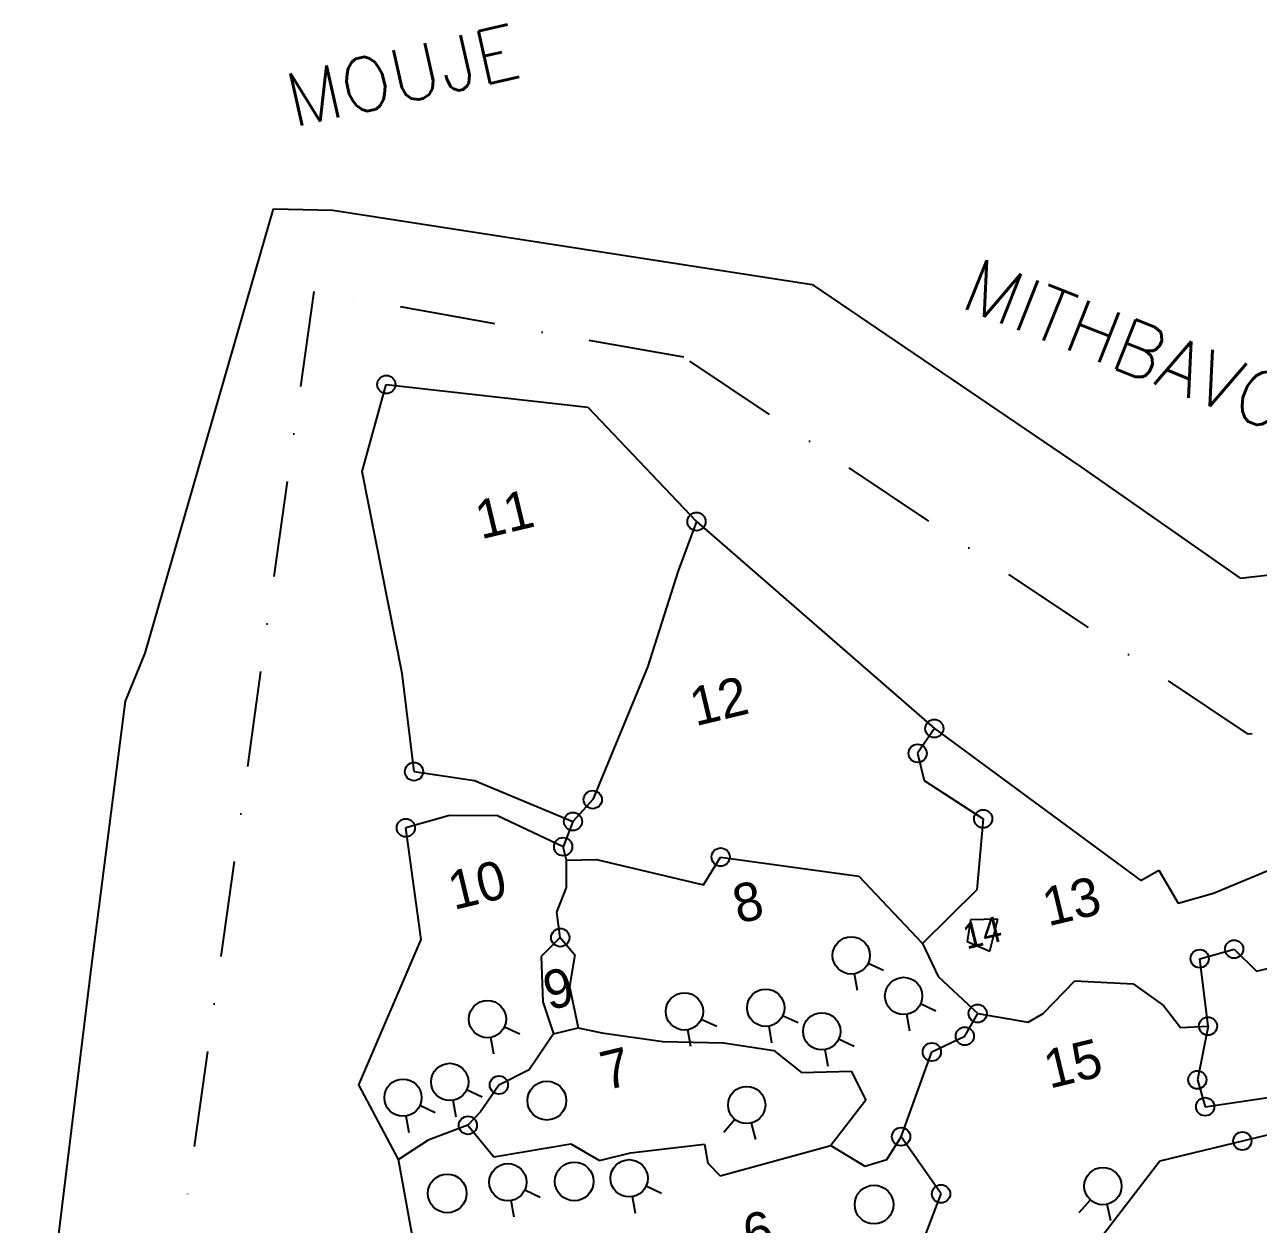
# Model space of a CAD drawing. Header units: metres. Extents: x 330019 to 331879, y 1797834 to 1801443.
# Drawn here: x 330380 to 331024, y 1800817 to 1801443 of the extents above; entities that cross this region are included whole.
import ezdxf
from ezdxf.enums import TextEntityAlignment as Align

# ---------------------------------------------------------------- set-up
doc = ezdxf.new("R2010")
doc.units = ezdxf.units.M
doc.header["$MEASUREMENT"] = 0
doc.linetypes.add('DASHDOT', pattern=[1, 0.5, -0.25, 0, -0.25])
for name, color, linetype in [('POLY_PARCEL', 6, 'Continuous'), ('POLY_WATER', 4, 'Continuous'), ('TEXT_MAPOUT', 7, 'Continuous'), ('TEXT_PARCEL', 7, 'Continuous'), ('V_BOUND_STREAM_LINE', 7, 'DASHDOT')]:
    doc.layers.add(name, color=color, linetype=linetype)
doc.styles.get("Standard").update_dxf_attribs({"font": 'simplex.shx'})
doc.styles.add('TEXT_MAP', font='', dxfattribs={"height": 0.25})
doc.styles.get('TEXT_MAP').set_extended_font_data('Kruti Dev 050')

msp = doc.modelspace()

# ---------------------------------------------------------------- linework, layer by layer
for points in [[(330828.36, 1800949.56), (330820.32, 1800953.34)], [(330814.77, 1800939.15), (330813.22, 1800947.9)], [(330855.67, 1800928.43), (330847.62, 1800932.21)], [(330741.36, 1800920.34), (330733.31, 1800924.12)], [(330783.77, 1800922.26), (330775.72, 1800926.04)], [(330842.08, 1800918.02), (330840.53, 1800926.77)], [(330638.6, 1800916.34), (330630.56, 1800920.12)], [(330727.76, 1800909.93), (330726.21, 1800918.68)], [(330770.17, 1800911.84), (330768.62, 1800920.6)], [(330625.01, 1800905.93), (330623.46, 1800914.68)], [(330813, 1800909.95), (330804.95, 1800913.73)], [(330799.41, 1800899.54), (330797.85, 1800908.29)], [(330618.93, 1800883.56), (330610.89, 1800887.34)], [(330594.53, 1800875.35), (330586.49, 1800879.13)], [(330605.34, 1800873.14), (330603.79, 1800881.9)], [(330580.94, 1800864.94), (330579.39, 1800873.69)], [(330745.03, 1800865.18), (330750.75, 1800871.99)], [(330761.74, 1800861.44), (330759.47, 1800870.03)], [(330649.24, 1800831.25), (330641.19, 1800835.03)], [(330712.52, 1800833.29), (330704.47, 1800837.07)], [(330635.64, 1800820.83), (330634.09, 1800829.58)], [(330698.92, 1800822.87), (330697.37, 1800831.63)], [(330930.35, 1800823.28), (330936.3, 1800829.89)], [(330946.92, 1800818.96), (330944.95, 1800827.63)]]:
    msp.add_lwpolyline(points)
for centre, radius in [((330568.97, 1801255.38), 4.75), ((330730.81, 1801183.87), 4.75), ((330854.9, 1801075.89), 4.75), ((330846.14, 1801062.94), 4.75), ((330583.43, 1801053.42), 4.75), ((330676.68, 1801038.8), 4.75), ((330880.36, 1801028.79), 4.75), ((330579.15, 1801024.08), 4.75), ((330666.36, 1801027.36), 4.75), ((330661.25, 1801014.22), 4.75), ((330743.37, 1801008.8), 4.75), ((330659.72, 1800966.8), 4.75), ((330811.52, 1800957.47), 9.72), ((331011.25, 1800960.78), 4.75), ((330993.3, 1800955.78), 4.75), ((330838.83, 1800936.34), 9.72), ((330724.51, 1800928.25), 9.72), ((330766.92, 1800930.17), 9.72), ((330621.76, 1800924.25), 9.72), ((330877.48, 1800927.21), 4.75), ((330796.15, 1800917.86), 9.72), ((330997.66, 1800920.6), 4.75), ((330870.76, 1800915.34), 4.75), ((330853.58, 1800907.1), 4.75), ((330602.09, 1800891.47), 9.72), ((330992.07, 1800892.6), 4.75), ((330577.69, 1800883.26), 9.72), ((330627.71, 1800889.85), 4.75), ((330652.73, 1800881.71), 10.12), ((330757, 1800879.43), 9.72), ((330996.14, 1800878.54), 4.75), ((330611.54, 1800868.87), 4.75), ((330837.52, 1800862.91), 4.75), ((331015.57, 1800860.63), 4.75), ((330632.39, 1800839.15), 9.72), ((330667.02, 1800839.57), 10.12), ((330695.67, 1800841.2), 9.72), ((330942.8, 1800837.11), 9.72), ((330600.77, 1800833.3), 10.12), ((330823.43, 1800827.47), 10.12), ((330858.39, 1800833.07), 4.75)]:
    msp.add_circle(centre, radius)
at = {"layer": 'POLY_PARCEL'}
for p, q in [((330730.81, 1801183.87), (330721.17, 1801158.19)), ((330721.17, 1801158.19), (330705.22, 1801107.87)), ((330705.22, 1801107.87), (330676.68, 1801038.8)), ((330854.9, 1801075.89), (330846.14, 1801062.94)), ((330846.14, 1801062.94), (330849.56, 1801048.73)), ((330849.56, 1801048.73), (330880.36, 1801028.79)), ((330676.68, 1801038.8), (330666.36, 1801027.36)), ((330880.36, 1801028.79), (330876.95, 1800991.75)), ((330663, 1801007.23), (330661.25, 1801014.22)), ((330663, 1801007.23), (330678.65, 1801007.58)), ((330663.03, 1800992.89), (330663, 1801007.23)), ((330678.65, 1801007.58), (330734.52, 1800994.36)), ((330734.52, 1800994.36), (330743.37, 1801008.8)), ((330743.37, 1801008.8), (330815.56, 1800998.82)), ((330815.56, 1800998.82), (330848.64, 1800963.72)), ((330657.91, 1800980.03), (330663.03, 1800992.89)), ((330876.95, 1800991.75), (330848.64, 1800963.72)), ((330659.72, 1800966.8), (330657.91, 1800980.03)), ((330873.69, 1800976.03), (330872.05, 1800964.82)), ((330888.05, 1800976.36), (330873.69, 1800976.03)), ((330883.86, 1800959.73), (330888.05, 1800976.36)), ((330659.72, 1800966.8), (330649.79, 1800956.89)), ((330659.72, 1800966.8), (330667.38, 1800957.71)), ((330848.64, 1800963.72), (330856.88, 1800946.56)), ((330872.05, 1800964.82), (330883.86, 1800959.73)), ((330649.79, 1800956.89), (330650.7, 1800933.19)), ((330667.38, 1800957.71), (330664.49, 1800941.29)), ((330993.3, 1800955.78), (331011.25, 1800960.78)), ((330997.66, 1800920.6), (330993.3, 1800955.78)), ((331011.25, 1800960.78), (331022.93, 1800949.23)), ((331022.93, 1800949.23), (331057.21, 1800957.48)), ((330856.88, 1800946.56), (330877.48, 1800927.21)), ((330911.69, 1800927.24), (330928.14, 1800944.18)), ((330928.14, 1800944.18), (330958.63, 1800942.63)), ((330958.63, 1800942.63), (330974.34, 1800931.37)), ((330664.49, 1800941.29), (330669.12, 1800919.64)), ((330650.7, 1800933.19), (330656.19, 1800916.53)), ((330974.34, 1800931.37), (330983.27, 1800919.85)), ((330870.76, 1800915.34), (330877.48, 1800927.21)), ((330877.48, 1800927.21), (330903.9, 1800922.63)), ((330903.9, 1800922.63), (330911.69, 1800927.24)), ((330656.19, 1800916.53), (330669.12, 1800919.64)), ((330669.12, 1800919.64), (330681.37, 1800917.11)), ((330681.37, 1800917.11), (330713.27, 1800912.49)), ((330983.27, 1800919.85), (330997.66, 1800920.6)), ((330997.66, 1800920.6), (330992.07, 1800892.6)), ((330656.19, 1800916.53), (330643.59, 1800897.77)), ((330713.27, 1800912.49), (330744.89, 1800911.89)), ((330744.89, 1800911.89), (330771.16, 1800907.96)), ((330853.58, 1800907.1), (330870.76, 1800915.34)), ((330771.16, 1800907.96), (330785.57, 1800896.39)), ((330837.52, 1800862.91), (330853.58, 1800907.1)), ((330643.59, 1800897.77), (330627.71, 1800889.85)), ((330785.57, 1800896.39), (330811.4, 1800897.13)), ((330811.4, 1800897.13), (330819.17, 1800881.91)), ((330992.07, 1800892.6), (330996.14, 1800878.54)), ((330627.71, 1800889.85), (330618.06, 1800875.91)), ((330819.17, 1800881.91), (330800.88, 1800858.37)), ((330996.14, 1800878.54), (331032.49, 1800883.87)), ((330618.06, 1800875.91), (330611.54, 1800868.87)), ((330611.54, 1800868.87), (330590.81, 1800861.15)), ((330611.54, 1800868.87), (330625.1, 1800852.31)), ((330590.81, 1800861.15), (330575.33, 1800851.02)), ((330625.1, 1800852.31), (330665.18, 1800859.22)), ((330665.18, 1800859.22), (330680.27, 1800850.55)), ((330696.44, 1800854.44), (330735.05, 1800858.94)), ((330735.05, 1800858.94), (330736.73, 1800849.09)), ((330830.02, 1800851.03), (330837.52, 1800862.91)), ((330858.39, 1800833.07), (330837.52, 1800862.91)), ((331033.61, 1800865), (330972.48, 1800850.21)), ((330680.27, 1800850.55), (330696.44, 1800854.44)), ((330743.13, 1800842.43), (330800.88, 1800858.37)), ((330800.88, 1800858.37), (330818.53, 1800847.58)), ((330736.73, 1800849.09), (330743.13, 1800842.43)), ((330818.53, 1800847.58), (330830.02, 1800851.03)), ((330972.48, 1800850.21), (330901.6, 1800757.97)), ((330848.65, 1800807.44), (330858.39, 1800833.07))]:
    msp.add_line(p, q, dxfattribs=at)
at = {"layer": 'POLY_WATER'}
for p, q in [((330443.15, 1801115.22), (330510.18, 1801347.1)), ((330510.18, 1801347.1), (330541.01, 1801346.41)), ((330541.01, 1801346.41), (330791.19, 1801307.5)), ((330791.19, 1801307.5), (330931.32, 1801212.38)), ((330556.41, 1801209.99), (330568.97, 1801255.38)), ((330568.97, 1801255.38), (330674.04, 1801243.59)), ((330674.04, 1801243.59), (330730.81, 1801183.87)), ((330577.23, 1801104.56), (330556.41, 1801209.99)), ((330931.32, 1801212.38), (331014.46, 1801154.37)), ((330730.81, 1801183.87), (330854.9, 1801075.89)), ((331014.46, 1801154.37), (331258.44, 1801182.43)), ((330432.92, 1801090.24), (330443.15, 1801115.22)), ((330583.43, 1801053.42), (330577.23, 1801104.56)), ((330415.28, 1800952.9), (330432.92, 1801090.24)), ((330854.9, 1801075.89), (330962.57, 1800996.64)), ((330583.43, 1801053.42), (330614.99, 1801048.7)), ((330614.99, 1801048.7), (330666.36, 1801027.36)), ((330601.86, 1801030.57), (330579.15, 1801024.08)), ((330626.9, 1801030.35), (330601.86, 1801030.57)), ((330661.25, 1801014.22), (330626.9, 1801030.35)), ((330666.36, 1801027.36), (330661.25, 1801014.22)), ((330587.09, 1800965.8), (330579.15, 1801024.08)), ((331000.54, 1800989.89), (331046.61, 1801009.3)), ((330962.57, 1800996.64), (330971.9, 1801001.92)), ((330971.9, 1801001.92), (330982.1, 1800984.7)), ((330982.1, 1800984.7), (331000.54, 1800989.89)), ((330554.61, 1800889.91), (330587.09, 1800965.8)), ((330380.33, 1800665.53), (330415.28, 1800952.9)), ((330575.33, 1800851.02), (330554.61, 1800889.91)), ((330585.06, 1800797.66), (330575.33, 1800851.02))]:
    msp.add_line(p, q, dxfattribs=at)
at = {"layer": 'V_BOUND_STREAM_LINE', "ltscale": 100}
for p, q in [((330531.14, 1801303.91), (330462.38, 1800812.27)), ((330724.12, 1801269.62), (330531.14, 1801303.91)), ((331018.51, 1801072.91), (330724.12, 1801269.62)), ((331120.41, 1801081.28), (331018.51, 1801072.91))]:
    msp.add_line(p, q, dxfattribs=at)

# ---------------------------------------------------------------- texts
at = {"layer": 'TEXT_MAPOUT'}
for s, height, rotation, p in [('MOUJE', 27.889, 12.68918, (330520.51, 1801389.43)), ('MITHBAVCHI ', 27.8891, 338.3389, (330867.45, 1801296.08))]:
    msp.add_text(s, height=height, rotation=rotation, dxfattribs=at).set_placement(p)
at = {"layer": 'TEXT_PARCEL', "style": 'TEXT_MAP'}
for s, height, p in [('11', 20.08, (330630.55, 1801187.8)), ('12', 20.08, (330742.38, 1801090.43)), ('10', 20.08, (330616.3, 1800994.39)), ('8', 20.08, (330757.55, 1800985.47)), ('13', 20.08, (330926.34, 1800985.87)), ('14', 13.387, (330879.82, 1800969.42)), ('9', 20.08, (330658.67, 1800940.29)), ('15', 20.08, (330927.11, 1800901.02)), ('7', 20.08, (330688.43, 1800898.53)), ('6', 20.08, (330762.92, 1800813.43))]:
    msp.add_text(s, height=height, rotation=13.52665, dxfattribs=at).set_placement(p, align=Align.MIDDLE)

doc.saveas('drawing.dxf')
